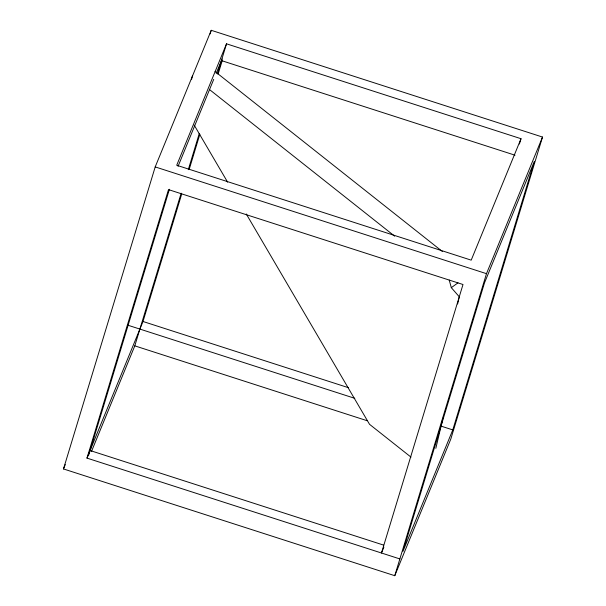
<?xml version="1.0" encoding="UTF-8"?>
<svg xmlns="http://www.w3.org/2000/svg" width="606" height="606" viewBox="0 0 606 606"><rect width="100%" height="100%" fill="white"/><g stroke="black" fill="none" stroke-linecap="round" stroke-linejoin="round"><path stroke-width="0.91" d="M457.621 304.015L459.31 296.811L451.311 287.668L449.22 280.048M191.526 79.651L192.39 76.008M435.828 448.342L442.963 418.087M63.486 468.946L155.204 166.915L211.229 30.3L542.514 137.054L450.796 439.085L394.771 575.7L63.486 468.946L65.281 464.567M210.13 33.921L211.229 30.3M399.862 558.929L86.969 458.106L168.506 189.617L462.999 284.509L381.469 553.005L383.886 547.097M88.476 455.81L169.422 189.254M91.438 451.561L134.797 345.852L181.149 193.216M188.299 169.665L199.298 133.434M217.342 74.015L226.515 43.814L521.008 138.713L519.403 144.008M86.969 458.106L143.001 321.491L181.709 194.026M189.125 169.612L199.828 134.358M218.221 73.788L222.341 60.229M394.771 575.7L486.482 273.67L542.514 137.054M452.78 429.904L534.31 161.408L484.505 282.85L402.975 551.339L452.78 429.904L440.517 425.95M226.515 43.814L176.71 165.256L471.203 260.148L521.008 138.713M178.058 166.324L213.729 79.348M216.175 73.379L222.114 58.903M451.311 287.668L457.969 282.828M221.425 60.585L515.017 155.197M155.204 166.915L486.482 273.67M143.001 321.491L348.336 387.658M127.624 325.127L354.805 398.331M134.797 345.852L367.153 420.723M90.082 450.516L383.681 545.12M215.069 71.523L442.327 251.467M209.532 89.582L394.673 236.181M410.974 457.113L369.531 424.306L246.271 213.979M194.2 125.124L227.644 182.186"/></g></svg>
